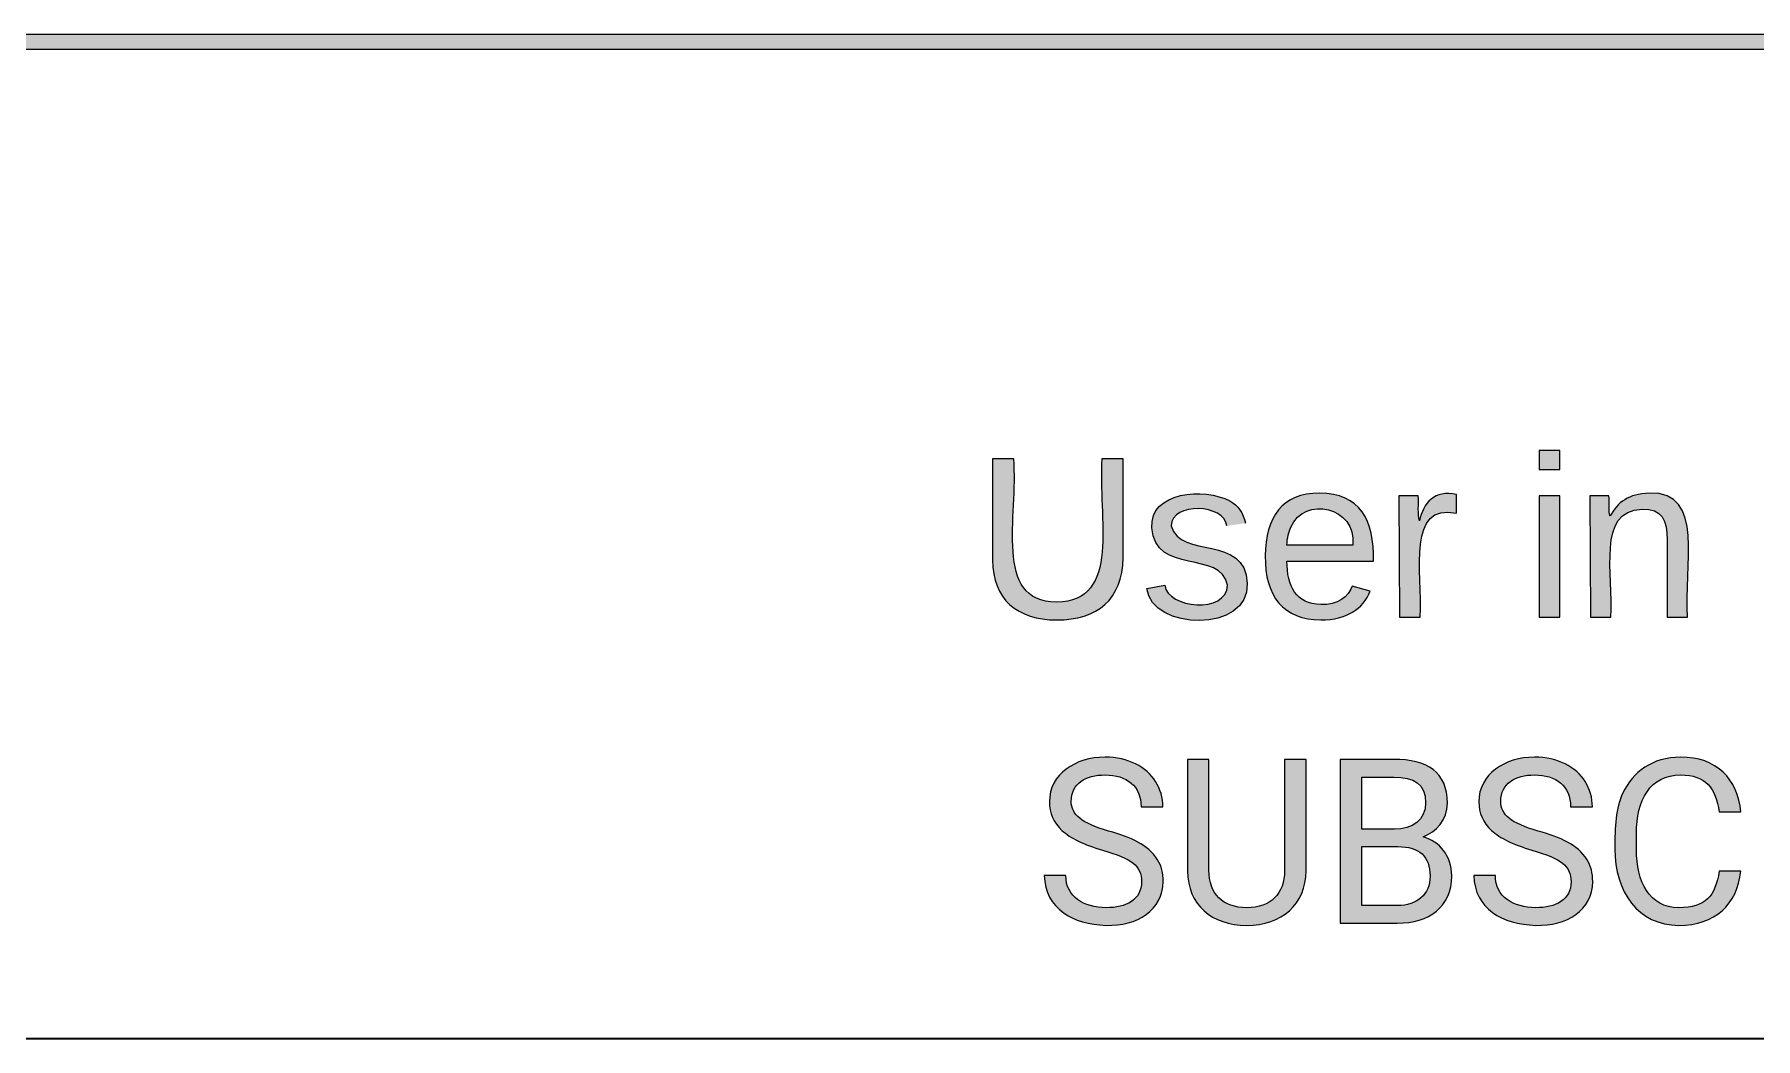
# Model space of a CAD drawing. Extents: x 3 to 1760, y 20 to 1040.
# Drawn here: x 717.3 to 833.5, y 812.7 to 880.5 of the extents above; entities that cross this region are included whole.
import ezdxf

# ---------------------------------------------------------------- set-up
doc = ezdxf.new("R2010")
doc.units = 0
doc.header["$MEASUREMENT"] = 0
doc.layers.add('Layer 1', color=7, linetype='Continuous', lineweight=0)

# ---------------------------------------------------------------- blocks, each defined once
blk = doc.blocks.new('Block_15')
at = {"layer": 'Layer 1', "true_color": 0x333333, "transparency": 33554687}
h = blk.add_hatch(color=250, dxfattribs=at)
h.dxf.hatch_style = 2
edge = h.paths.add_edge_path()
edge.add_spline(control_points=[(790.85, 845.14), (790.8, 842.34), (789.12, 840.95), (786.35, 840.95), (783.72, 840.95), (782.03, 842.34), (782.03, 845.01), (782.03, 845.01), (782.03, 851.84), (782.03, 851.84), (782.03, 851.84), (783.46, 851.84), (783.46, 851.84), (783.8, 848), (782.03, 842.16), (786.35, 842.16), (790.76, 842.16), (789.12, 847.91), (789.42, 851.84), (789.42, 851.84), (790.85, 851.84), (790.85, 851.84), (790.85, 851.84), (790.85, 845.14), (790.85, 845.14)], knot_values=[0, 0, 0, 0, 1, 1, 1, 2, 2, 2, 3, 3, 3, 4, 4, 4, 5, 5, 5, 6, 6, 6, 7, 7, 7, 8, 8, 8, 8], degree=3, periodic=0)
edge.add_line((790.85, 845.14), (790.85, 845.14))
h = blk.add_hatch(color=250, dxfattribs=at)
h.dxf.hatch_style = 2
edge = h.paths.add_edge_path()
edge.add_spline(control_points=[(797.85, 847.3), (797.72, 848.77), (794.13, 848.95), (794.09, 847.3), (794.74, 845.01), (799.06, 846.79), (799.23, 843.42), (799.4, 840.05), (792.75, 840.22), (792.45, 843.07), (792.45, 843.07), (793.66, 843.29), (793.66, 843.29), (793.83, 841.73), (797.85, 841.34), (797.89, 843.29), (797.46, 845.71), (793.01, 843.93), (792.79, 847.17), (792.62, 849.64), (796.33, 849.9), (798.06, 848.99), (798.58, 848.69), (798.97, 848.17), (799.1, 847.48)], knot_values=[0, 0, 0, 0, 1, 1, 1, 2, 2, 2, 3, 3, 3, 4, 4, 4, 5, 5, 5, 6, 6, 6, 7, 7, 7, 8, 8, 8, 8], degree=3, periodic=0)
edge.add_line((799.1, 847.48), (797.85, 847.3))
h = blk.add_hatch(color=250, dxfattribs=at)
h.dxf.hatch_style = 2
edge = h.paths.add_edge_path()
edge.add_spline(control_points=[(804.11, 849.51), (806.83, 849.51), (807.83, 847.69), (807.74, 844.93), (807.74, 844.93), (801.91, 844.93), (801.91, 844.93), (801.91, 843.2), (802.51, 842.03), (804.2, 841.99), (805.32, 841.95), (806.06, 842.51), (806.32, 843.24), (806.32, 843.24), (807.53, 842.9), (807.53, 842.9), (807.05, 841.69), (805.93, 840.95), (804.2, 840.95), (801.69, 840.95), (800.4, 842.55), (800.44, 845.27), (800.48, 847.91), (801.56, 849.51), (804.11, 849.51)], knot_values=[0, 0, 0, 0, 1, 1, 1, 2, 2, 2, 3, 3, 3, 4, 4, 4, 5, 5, 5, 6, 6, 6, 7, 7, 7, 8, 8, 8, 8], degree=3, periodic=0)
edge = h.paths.add_edge_path()
edge.add_spline(control_points=[(806.36, 846.01), (806.62, 848.6), (803.08, 849.34), (802.17, 847.22), (802.04, 846.92), (801.91, 846.48), (801.91, 846.01), (801.91, 846.01), (806.36, 846.01), (806.36, 846.01)], knot_values=[0, 0, 0, 0, 1, 1, 1, 2, 2, 2, 3, 3, 3, 3], degree=3, periodic=0)
edge.add_line((806.36, 846.01), (806.36, 846.01))
h = blk.add_hatch(color=250, dxfattribs=at)
h.dxf.hatch_style = 2
edge = h.paths.add_edge_path()
edge.add_spline(control_points=[(813.36, 848.17), (809.99, 848.86), (811.07, 844.24), (810.9, 841.13), (810.9, 841.13), (809.51, 841.13), (809.51, 841.13), (809.51, 841.13), (809.47, 849.34), (809.47, 849.34), (809.47, 849.34), (810.77, 849.34), (810.77, 849.34), (810.81, 848.82), (810.72, 848.08), (810.85, 847.65), (811.11, 848.82), (811.85, 849.77), (813.36, 849.42), (813.36, 849.42), (813.36, 848.17), (813.36, 848.17)], knot_values=[0, 0, 0, 0, 1, 1, 1, 2, 2, 2, 3, 3, 3, 4, 4, 4, 5, 5, 5, 6, 6, 6, 7, 7, 7, 7], degree=3, periodic=0)
edge.add_line((813.36, 848.17), (813.36, 848.17))
at = {"layer": 'Layer 1'}
for points, knots in [([(790.85, 845.14), (790.8, 842.34), (789.12, 840.95), (786.35, 840.95), (783.72, 840.95), (782.03, 842.34), (782.03, 845.01), (782.03, 845.01), (782.03, 851.84), (782.03, 851.84), (782.03, 851.84), (783.46, 851.84), (783.46, 851.84), (783.8, 848), (782.03, 842.16), (786.35, 842.16), (790.76, 842.16), (789.12, 847.91), (789.42, 851.84), (789.42, 851.84), (790.85, 851.84), (790.85, 851.84), (790.85, 851.84), (790.85, 845.14), (790.85, 845.14)], [0, 0, 0, 0, 1, 1, 1, 2, 2, 2, 3, 3, 3, 4, 4, 4, 5, 5, 5, 6, 6, 6, 7, 7, 7, 8, 8, 8, 8]), ([(797.85, 847.3), (797.72, 848.77), (794.13, 848.95), (794.09, 847.3), (794.74, 845.01), (799.06, 846.79), (799.23, 843.42), (799.4, 840.05), (792.75, 840.22), (792.45, 843.07), (792.45, 843.07), (793.66, 843.29), (793.66, 843.29), (793.83, 841.73), (797.85, 841.34), (797.89, 843.29), (797.46, 845.71), (793.01, 843.93), (792.79, 847.17), (792.62, 849.64), (796.33, 849.9), (798.06, 848.99), (798.58, 848.69), (798.97, 848.17), (799.1, 847.48)], [0, 0, 0, 0, 1, 1, 1, 2, 2, 2, 3, 3, 3, 4, 4, 4, 5, 5, 5, 6, 6, 6, 7, 7, 7, 8, 8, 8, 8]), ([(804.11, 849.51), (806.83, 849.51), (807.83, 847.69), (807.74, 844.93), (807.74, 844.93), (801.91, 844.93), (801.91, 844.93), (801.91, 843.2), (802.51, 842.03), (804.2, 841.99), (805.32, 841.95), (806.06, 842.51), (806.32, 843.24), (806.32, 843.24), (807.53, 842.9), (807.53, 842.9), (807.05, 841.69), (805.93, 840.95), (804.2, 840.95), (801.69, 840.95), (800.4, 842.55), (800.44, 845.27), (800.48, 847.91), (801.56, 849.51), (804.11, 849.51)], [0, 0, 0, 0, 1, 1, 1, 2, 2, 2, 3, 3, 3, 4, 4, 4, 5, 5, 5, 6, 6, 6, 7, 7, 7, 8, 8, 8, 8]), ([(813.36, 848.17), (809.99, 848.86), (811.07, 844.24), (810.9, 841.13), (810.9, 841.13), (809.51, 841.13), (809.51, 841.13), (809.51, 841.13), (809.47, 849.34), (809.47, 849.34), (809.47, 849.34), (810.77, 849.34), (810.77, 849.34), (810.81, 848.82), (810.72, 848.08), (810.85, 847.65), (811.11, 848.82), (811.85, 849.77), (813.36, 849.42), (813.36, 849.42), (813.36, 848.17), (813.36, 848.17)], [0, 0, 0, 0, 1, 1, 1, 2, 2, 2, 3, 3, 3, 4, 4, 4, 5, 5, 5, 6, 6, 6, 7, 7, 7, 7]), ([(806.36, 846.01), (806.62, 848.6), (803.08, 849.34), (802.17, 847.22), (802.04, 846.92), (801.91, 846.48), (801.91, 846.01), (801.91, 846.01), (806.36, 846.01), (806.36, 846.01)], [0, 0, 0, 0, 1, 1, 1, 2, 2, 2, 3, 3, 3, 3])]:
    blk.add_open_spline(points, degree=3, knots=knots, dxfattribs=at)
blk = doc.blocks.new('Block_14')
at = {"layer": 'Layer 1'}
blk.add_blockref('Block_15', (0, 0), dxfattribs=at)
blk = doc.blocks.new('Block_17')
at = {"layer": 'Layer 1', "true_color": 0x333333, "transparency": 33554687}
h = blk.add_hatch(color=250, dxfattribs=at)
h.dxf.hatch_style = 2
edge = h.paths.add_edge_path()
edge.add_spline(control_points=[(818.93, 851.11), (818.93, 851.11), (818.93, 852.4), (818.93, 852.4), (818.93, 852.4), (820.32, 852.4), (820.32, 852.4), (820.32, 852.4), (820.32, 851.11), (820.32, 851.11), (820.32, 851.11), (818.93, 851.11), (818.93, 851.11)], knot_values=[0, 0, 0, 0, 1, 1, 1, 2, 2, 2, 3, 3, 3, 4, 4, 4, 4], degree=3, periodic=0)
edge = h.paths.add_edge_path()
edge.add_spline(control_points=[(818.93, 841.13), (818.93, 841.13), (818.93, 849.34), (818.93, 849.34), (818.93, 849.34), (820.32, 849.34), (820.32, 849.34), (820.32, 849.34), (820.32, 841.13), (820.32, 841.13), (820.32, 841.13), (818.93, 841.13), (818.93, 841.13)], knot_values=[0, 0, 0, 0, 1, 1, 1, 2, 2, 2, 3, 3, 3, 4, 4, 4, 4], degree=3, periodic=0)
edge.add_line((818.93, 841.13), (818.93, 841.13))
h = blk.add_hatch(color=250, dxfattribs=at)
h.dxf.hatch_style = 2
edge = h.paths.add_edge_path()
edge.add_spline(control_points=[(826.37, 849.51), (830.21, 849.68), (828.66, 844.5), (828.96, 841.13), (828.96, 841.13), (827.58, 841.13), (827.58, 841.13), (827.58, 841.13), (827.58, 846.35), (827.58, 846.35), (827.58, 847.69), (827.23, 848.47), (825.89, 848.43), (822.78, 848.34), (823.99, 844.02), (823.77, 841.13), (823.77, 841.13), (822.39, 841.13), (822.39, 841.13), (822.39, 841.13), (822.35, 849.34), (822.35, 849.34), (822.35, 849.34), (823.64, 849.34), (823.64, 849.34), (823.69, 848.9), (823.6, 848.3), (823.73, 847.95), (824.21, 848.9), (824.98, 849.47), (826.37, 849.51)], knot_values=[0, 0, 0, 0, 1, 1, 1, 2, 2, 2, 3, 3, 3, 4, 4, 4, 5, 5, 5, 6, 6, 6, 7, 7, 7, 8, 8, 8, 9, 9, 9, 10, 10, 10, 10], degree=3, periodic=0)
edge.add_line((826.37, 849.51), (826.37, 849.51))
at = {"layer": 'Layer 1'}
for points, knots in [([(818.93, 851.11), (818.93, 851.11), (818.93, 852.4), (818.93, 852.4), (818.93, 852.4), (820.32, 852.4), (820.32, 852.4), (820.32, 852.4), (820.32, 851.11), (820.32, 851.11), (820.32, 851.11), (818.93, 851.11), (818.93, 851.11)], [0, 0, 0, 0, 1, 1, 1, 2, 2, 2, 3, 3, 3, 4, 4, 4, 4]), ([(826.37, 849.51), (830.21, 849.68), (828.66, 844.5), (828.96, 841.13), (828.96, 841.13), (827.58, 841.13), (827.58, 841.13), (827.58, 841.13), (827.58, 846.35), (827.58, 846.35), (827.58, 847.69), (827.23, 848.47), (825.89, 848.43), (822.78, 848.34), (823.99, 844.02), (823.77, 841.13), (823.77, 841.13), (822.39, 841.13), (822.39, 841.13), (822.39, 841.13), (822.35, 849.34), (822.35, 849.34), (822.35, 849.34), (823.64, 849.34), (823.64, 849.34), (823.69, 848.9), (823.6, 848.3), (823.73, 847.95), (824.21, 848.9), (824.98, 849.47), (826.37, 849.51)], [0, 0, 0, 0, 1, 1, 1, 2, 2, 2, 3, 3, 3, 4, 4, 4, 5, 5, 5, 6, 6, 6, 7, 7, 7, 8, 8, 8, 9, 9, 9, 10, 10, 10, 10]), ([(818.93, 841.13), (818.93, 841.13), (818.93, 849.34), (818.93, 849.34), (818.93, 849.34), (820.32, 849.34), (820.32, 849.34), (820.32, 849.34), (820.32, 841.13), (820.32, 841.13), (820.32, 841.13), (818.93, 841.13), (818.93, 841.13)], [0, 0, 0, 0, 1, 1, 1, 2, 2, 2, 3, 3, 3, 4, 4, 4, 4])]:
    blk.add_open_spline(points, degree=3, knots=knots, dxfattribs=at)
blk = doc.blocks.new('Block_16')
at = {"layer": 'Layer 1'}
blk.add_blockref('Block_17', (0, 0), dxfattribs=at)
blk = doc.blocks.new('Block_28')
at = {"layer": 'Layer 1', "true_color": 0x202124, "transparency": 33554687}
h = blk.add_hatch(color=250, dxfattribs=at)
h.dxf.hatch_style = 2
edge = h.paths.add_edge_path()
edge.add_spline(control_points=[(789.7, 821.51), (791.06, 821.51), (792.09, 822.04), (792.09, 823.27), (792.09, 823.81), (791.9, 824.23), (791.52, 824.53), (791.14, 824.82), (790.45, 825.11), (789.45, 825.4), (788.2, 825.76), (787.29, 826.21), (786.72, 826.73), (786.15, 827.25), (785.87, 827.9), (785.87, 828.67), (785.87, 830.53), (787.62, 831.68), (789.63, 831.68), (791.19, 831.68), (792.43, 831.01), (793.04, 830.03), (793.36, 829.51), (793.53, 828.95), (793.53, 828.33), (793.53, 828.33), (792.06, 828.33), (792.06, 828.33), (792.06, 829.73), (791.08, 830.48), (789.63, 830.48), (788.32, 830.48), (787.35, 829.91), (787.34, 828.69), (787.34, 828.24), (787.54, 827.86), (787.92, 827.55), (788.3, 827.24), (788.94, 826.96), (789.86, 826.69), (791.42, 826.24), (792.48, 825.81), (793.17, 824.75), (793.44, 824.35), (793.55, 823.84), (793.55, 823.28), (793.54, 821.34), (791.8, 820.26), (789.7, 820.32), (787.44, 820.38), (785.59, 821.45), (785.52, 823.68), (785.52, 823.68), (786.98, 823.68), (786.98, 823.68), (786.98, 822.26), (788.2, 821.51), (789.7, 821.51)], knot_values=[0, 0, 0, 0, 1, 1, 1, 2, 2, 2, 3, 3, 3, 4, 4, 4, 5, 5, 5, 6, 6, 6, 7, 7, 7, 8, 8, 8, 9, 9, 9, 10, 10, 10, 11, 11, 11, 12, 12, 12, 13, 13, 13, 14, 14, 14, 15, 15, 15, 16, 16, 16, 17, 17, 17, 18, 18, 18, 19, 19, 19, 19], degree=3, periodic=0)
edge.add_line((789.7, 821.51), (789.7, 821.51))
h = blk.add_hatch(color=250, dxfattribs=at)
h.dxf.hatch_style = 2
edge = h.paths.add_edge_path()
edge.add_spline(control_points=[(799.19, 821.51), (800.81, 821.51), (801.75, 822.43), (801.74, 824.03), (801.74, 824.03), (801.74, 831.53), (801.74, 831.53), (801.74, 831.53), (803.21, 831.53), (803.21, 831.53), (803.21, 831.53), (803.21, 824.01), (803.21, 824.01), (803.18, 821.73), (801.55, 820.32), (799.19, 820.32), (796.84, 820.32), (795.19, 821.69), (795.2, 824), (795.2, 824), (795.2, 831.53), (795.2, 831.53), (795.2, 831.53), (796.64, 831.53), (796.64, 831.53), (796.64, 831.53), (796.64, 824.04), (796.64, 824.04), (796.64, 822.45), (797.58, 821.51), (799.19, 821.51)], knot_values=[0, 0, 0, 0, 1, 1, 1, 2, 2, 2, 3, 3, 3, 4, 4, 4, 5, 5, 5, 6, 6, 6, 7, 7, 7, 8, 8, 8, 9, 9, 9, 10, 10, 10, 10], degree=3, periodic=0)
edge.add_line((799.19, 821.51), (799.19, 821.51))
h = blk.add_hatch(color=250, dxfattribs=at)
h.dxf.hatch_style = 2
edge = h.paths.add_edge_path()
edge.add_spline(control_points=[(809.37, 821.66), (810.67, 821.65), (811.57, 822.39), (811.57, 823.65), (811.57, 824.98), (810.85, 825.64), (809.4, 825.64), (809.4, 825.64), (806.97, 825.64), (806.97, 825.64), (806.97, 825.64), (806.97, 821.66), (806.97, 821.66), (806.97, 821.66), (809.37, 821.66), (809.37, 821.66)], knot_values=[0, 0, 0, 0, 1, 1, 1, 2, 2, 2, 3, 3, 3, 4, 4, 4, 5, 5, 5, 5], degree=3, periodic=0)
edge = h.paths.add_edge_path()
edge.add_spline(control_points=[(813.03, 823.66), (813.03, 821.57), (811.54, 820.47), (809.34, 820.47), (809.34, 820.47), (805.51, 820.47), (805.51, 820.47), (805.51, 820.47), (805.51, 831.53), (805.51, 831.53), (805.51, 831.53), (809.12, 831.53), (809.12, 831.53), (811.36, 831.54), (812.74, 830.68), (812.74, 828.58), (812.74, 827.42), (811.99, 826.66), (811.1, 826.29), (812.21, 826), (813.03, 825.02), (813.03, 823.66)], knot_values=[0, 0, 0, 0, 1, 1, 1, 2, 2, 2, 3, 3, 3, 4, 4, 4, 5, 5, 5, 6, 6, 6, 7, 7, 7, 7], degree=3, periodic=0)
edge = h.paths.add_edge_path()
edge.add_spline(control_points=[(811.27, 828.59), (811.26, 829.9), (810.48, 830.33), (809.12, 830.33), (809.12, 830.33), (806.97, 830.33), (806.97, 830.33), (806.97, 830.33), (806.97, 826.81), (806.97, 826.81), (806.97, 826.81), (809.17, 826.81), (809.17, 826.81), (810.36, 826.79), (811.28, 827.45), (811.27, 828.59)], knot_values=[0, 0, 0, 0, 1, 1, 1, 2, 2, 2, 3, 3, 3, 4, 4, 4, 5, 5, 5, 5], degree=3, periodic=0)
edge.add_line((811.27, 828.59), (811.27, 828.59))
h = blk.add_hatch(color=250, dxfattribs=at)
h.dxf.hatch_style = 2
edge = h.paths.add_edge_path()
edge.add_spline(control_points=[(818.7, 821.51), (820.06, 821.51), (821.09, 822.04), (821.09, 823.27), (821.09, 823.81), (820.9, 824.23), (820.52, 824.53), (820.14, 824.82), (819.44, 825.11), (818.45, 825.4), (817.2, 825.76), (816.29, 826.21), (815.72, 826.73), (815.15, 827.25), (814.86, 827.9), (814.86, 828.67), (814.86, 830.53), (816.62, 831.68), (818.62, 831.68), (820.19, 831.68), (821.43, 831.01), (822.04, 830.03), (822.36, 829.51), (822.53, 828.95), (822.53, 828.33), (822.53, 828.33), (821.06, 828.33), (821.06, 828.33), (821.06, 829.73), (820.08, 830.48), (818.62, 830.48), (817.32, 830.48), (816.35, 829.91), (816.34, 828.69), (816.34, 828.24), (816.54, 827.86), (816.92, 827.55), (817.3, 827.24), (817.94, 826.96), (818.86, 826.69), (820.42, 826.24), (821.48, 825.81), (822.17, 824.75), (822.44, 824.35), (822.55, 823.84), (822.55, 823.28), (822.54, 821.34), (820.8, 820.26), (818.7, 820.32), (816.44, 820.38), (814.59, 821.45), (814.52, 823.68), (814.52, 823.68), (815.98, 823.68), (815.98, 823.68), (815.98, 822.26), (817.2, 821.51), (818.7, 821.51)], knot_values=[0, 0, 0, 0, 1, 1, 1, 2, 2, 2, 3, 3, 3, 4, 4, 4, 5, 5, 5, 6, 6, 6, 7, 7, 7, 8, 8, 8, 9, 9, 9, 10, 10, 10, 11, 11, 11, 12, 12, 12, 13, 13, 13, 14, 14, 14, 15, 15, 15, 16, 16, 16, 17, 17, 17, 18, 18, 18, 19, 19, 19, 19], degree=3, periodic=0)
edge.add_line((818.7, 821.51), (818.7, 821.51))
h = blk.add_hatch(color=250, dxfattribs=at)
h.dxf.hatch_style = 2
edge = h.paths.add_edge_path()
edge.add_spline(control_points=[(828.36, 821.51), (830.17, 821.51), (830.82, 822.29), (831.09, 823.98), (831.09, 823.98), (832.55, 823.98), (832.55, 823.98), (832.31, 821.73), (830.82, 820.32), (828.36, 820.32), (825.62, 820.32), (824.04, 822.59), (824.04, 825.48), (824.04, 826.98), (824.1, 828.22), (824.59, 829.26), (825.26, 830.67), (826.55, 831.67), (828.49, 831.68), (830.89, 831.7), (832.36, 830.2), (832.55, 827.98), (832.55, 827.98), (831.09, 827.98), (831.09, 827.98), (830.85, 829.59), (830.19, 830.48), (828.49, 830.48), (826.43, 830.48), (825.48, 828.78), (825.51, 826.51), (825.51, 826.51), (825.51, 825.44), (825.51, 825.44), (825.48, 823.3), (826.38, 821.51), (828.36, 821.51)], knot_values=[0, 0, 0, 0, 1, 1, 1, 2, 2, 2, 3, 3, 3, 4, 4, 4, 5, 5, 5, 6, 6, 6, 7, 7, 7, 8, 8, 8, 9, 9, 9, 10, 10, 10, 11, 11, 11, 12, 12, 12, 12], degree=3, periodic=0)
edge.add_line((828.36, 821.51), (828.36, 821.51))
at = {"layer": 'Layer 1'}
for points, knots in [([(789.7, 821.51), (791.06, 821.51), (792.09, 822.04), (792.09, 823.27), (792.09, 823.81), (791.9, 824.23), (791.52, 824.53), (791.14, 824.82), (790.45, 825.11), (789.45, 825.4), (788.2, 825.76), (787.29, 826.21), (786.72, 826.73), (786.15, 827.25), (785.87, 827.9), (785.87, 828.67), (785.87, 830.53), (787.62, 831.68), (789.63, 831.68), (791.19, 831.68), (792.43, 831.01), (793.04, 830.03), (793.36, 829.51), (793.53, 828.95), (793.53, 828.33), (793.53, 828.33), (792.06, 828.33), (792.06, 828.33), (792.06, 829.73), (791.08, 830.48), (789.63, 830.48), (788.32, 830.48), (787.35, 829.91), (787.34, 828.69), (787.34, 828.24), (787.54, 827.86), (787.92, 827.55), (788.3, 827.24), (788.94, 826.96), (789.86, 826.69), (791.42, 826.24), (792.48, 825.81), (793.17, 824.75), (793.44, 824.35), (793.55, 823.84), (793.55, 823.28), (793.54, 821.34), (791.8, 820.26), (789.7, 820.32), (787.44, 820.38), (785.59, 821.45), (785.52, 823.68), (785.52, 823.68), (786.98, 823.68), (786.98, 823.68), (786.98, 822.26), (788.2, 821.51), (789.7, 821.51)], [0, 0, 0, 0, 1, 1, 1, 2, 2, 2, 3, 3, 3, 4, 4, 4, 5, 5, 5, 6, 6, 6, 7, 7, 7, 8, 8, 8, 9, 9, 9, 10, 10, 10, 11, 11, 11, 12, 12, 12, 13, 13, 13, 14, 14, 14, 15, 15, 15, 16, 16, 16, 17, 17, 17, 18, 18, 18, 19, 19, 19, 19]), ([(799.19, 821.51), (800.81, 821.51), (801.75, 822.43), (801.74, 824.03), (801.74, 824.03), (801.74, 831.53), (801.74, 831.53), (801.74, 831.53), (803.21, 831.53), (803.21, 831.53), (803.21, 831.53), (803.21, 824.01), (803.21, 824.01), (803.18, 821.73), (801.55, 820.32), (799.19, 820.32), (796.84, 820.32), (795.19, 821.69), (795.2, 824), (795.2, 824), (795.2, 831.53), (795.2, 831.53), (795.2, 831.53), (796.64, 831.53), (796.64, 831.53), (796.64, 831.53), (796.64, 824.04), (796.64, 824.04), (796.64, 822.45), (797.58, 821.51), (799.19, 821.51)], [0, 0, 0, 0, 1, 1, 1, 2, 2, 2, 3, 3, 3, 4, 4, 4, 5, 5, 5, 6, 6, 6, 7, 7, 7, 8, 8, 8, 9, 9, 9, 10, 10, 10, 10]), ([(813.03, 823.66), (813.03, 821.57), (811.54, 820.47), (809.34, 820.47), (809.34, 820.47), (805.51, 820.47), (805.51, 820.47), (805.51, 820.47), (805.51, 831.53), (805.51, 831.53), (805.51, 831.53), (809.12, 831.53), (809.12, 831.53), (811.36, 831.54), (812.74, 830.68), (812.74, 828.58), (812.74, 827.42), (811.99, 826.66), (811.1, 826.29), (812.21, 826), (813.03, 825.02), (813.03, 823.66)], [0, 0, 0, 0, 1, 1, 1, 2, 2, 2, 3, 3, 3, 4, 4, 4, 5, 5, 5, 6, 6, 6, 7, 7, 7, 7]), ([(818.7, 821.51), (820.06, 821.51), (821.09, 822.04), (821.09, 823.27), (821.09, 823.81), (820.9, 824.23), (820.52, 824.53), (820.14, 824.82), (819.44, 825.11), (818.45, 825.4), (817.2, 825.76), (816.29, 826.21), (815.72, 826.73), (815.15, 827.25), (814.86, 827.9), (814.86, 828.67), (814.86, 830.53), (816.62, 831.68), (818.62, 831.68), (820.19, 831.68), (821.43, 831.01), (822.04, 830.03), (822.36, 829.51), (822.53, 828.95), (822.53, 828.33), (822.53, 828.33), (821.06, 828.33), (821.06, 828.33), (821.06, 829.73), (820.08, 830.48), (818.62, 830.48), (817.32, 830.48), (816.35, 829.91), (816.34, 828.69), (816.34, 828.24), (816.54, 827.86), (816.92, 827.55), (817.3, 827.24), (817.94, 826.96), (818.86, 826.69), (820.42, 826.24), (821.48, 825.81), (822.17, 824.75), (822.44, 824.35), (822.55, 823.84), (822.55, 823.28), (822.54, 821.34), (820.8, 820.26), (818.7, 820.32), (816.44, 820.38), (814.59, 821.45), (814.52, 823.68), (814.52, 823.68), (815.98, 823.68), (815.98, 823.68), (815.98, 822.26), (817.2, 821.51), (818.7, 821.51)], [0, 0, 0, 0, 1, 1, 1, 2, 2, 2, 3, 3, 3, 4, 4, 4, 5, 5, 5, 6, 6, 6, 7, 7, 7, 8, 8, 8, 9, 9, 9, 10, 10, 10, 11, 11, 11, 12, 12, 12, 13, 13, 13, 14, 14, 14, 15, 15, 15, 16, 16, 16, 17, 17, 17, 18, 18, 18, 19, 19, 19, 19]), ([(828.36, 821.51), (830.17, 821.51), (830.82, 822.29), (831.09, 823.98), (831.09, 823.98), (832.55, 823.98), (832.55, 823.98), (832.31, 821.73), (830.82, 820.32), (828.36, 820.32), (825.62, 820.32), (824.04, 822.59), (824.04, 825.48), (824.04, 826.98), (824.1, 828.22), (824.59, 829.26), (825.26, 830.67), (826.55, 831.67), (828.49, 831.68), (830.89, 831.7), (832.36, 830.2), (832.55, 827.98), (832.55, 827.98), (831.09, 827.98), (831.09, 827.98), (830.85, 829.59), (830.19, 830.48), (828.49, 830.48), (826.43, 830.48), (825.48, 828.78), (825.51, 826.51), (825.51, 826.51), (825.51, 825.44), (825.51, 825.44), (825.48, 823.3), (826.38, 821.51), (828.36, 821.51)], [0, 0, 0, 0, 1, 1, 1, 2, 2, 2, 3, 3, 3, 4, 4, 4, 5, 5, 5, 6, 6, 6, 7, 7, 7, 8, 8, 8, 9, 9, 9, 10, 10, 10, 11, 11, 11, 12, 12, 12, 12]), ([(811.27, 828.59), (811.26, 829.9), (810.48, 830.33), (809.12, 830.33), (809.12, 830.33), (806.97, 830.33), (806.97, 830.33), (806.97, 830.33), (806.97, 826.81), (806.97, 826.81), (806.97, 826.81), (809.17, 826.81), (809.17, 826.81), (810.36, 826.79), (811.28, 827.45), (811.27, 828.59)], [0, 0, 0, 0, 1, 1, 1, 2, 2, 2, 3, 3, 3, 4, 4, 4, 5, 5, 5, 5]), ([(809.37, 821.66), (810.67, 821.65), (811.57, 822.39), (811.57, 823.65), (811.57, 824.98), (810.85, 825.64), (809.4, 825.64), (809.4, 825.64), (806.97, 825.64), (806.97, 825.64), (806.97, 825.64), (806.97, 821.66), (806.97, 821.66), (806.97, 821.66), (809.37, 821.66), (809.37, 821.66)], [0, 0, 0, 0, 1, 1, 1, 2, 2, 2, 3, 3, 3, 4, 4, 4, 5, 5, 5, 5])]:
    blk.add_open_spline(points, degree=3, knots=knots, dxfattribs=at)
blk = doc.blocks.new('Block_27')
at = {"layer": 'Layer 1'}
blk.add_blockref('Block_28', (0, 0), dxfattribs=at)
blk = doc.blocks.new('Block_0')
at = {"layer": 'Layer 1', "true_color": 0x666666, "transparency": 33554687}
h = blk.add_hatch(color=251, dxfattribs=at)
h.dxf.hatch_style = 2
edge = h.paths.add_edge_path()
edge.add_spline(control_points=[(1403.01, 880.35), (1403.01, 880.35), (1404.91, 879.89), (1404.91, 879.89), (1404.91, 879.89), (1406.71, 879.13), (1406.71, 879.13), (1406.71, 879.13), (1408.39, 878.1), (1408.39, 878.1), (1408.39, 878.1), (1409.89, 876.84), (1409.89, 876.84), (1409.89, 876.84), (1411.15, 875.34), (1411.15, 875.34), (1411.15, 875.34), (1412.18, 873.68), (1412.18, 873.68), (1412.18, 873.68), (1412.93, 871.86), (1412.93, 871.86), (1412.93, 871.86), (1413.39, 869.96), (1413.39, 869.96), (1413.39, 869.96), (1413.54, 868.02), (1413.54, 868.02), (1413.54, 868.02), (1413.54, 825.46), (1413.54, 825.46), (1413.54, 825.46), (1412.54, 825.46), (1412.54, 825.46), (1412.54, 825.46), (1412.54, 867.98), (1412.54, 867.98), (1412.54, 867.98), (1412.4, 869.8), (1412.4, 869.8), (1412.4, 869.8), (1411.97, 871.55), (1411.97, 871.55), (1411.97, 871.55), (1411.27, 873.22), (1411.27, 873.22), (1411.27, 873.22), (1410.33, 874.76), (1410.33, 874.76), (1410.33, 874.76), (1409.16, 876.13), (1409.16, 876.13), (1409.16, 876.13), (1407.79, 877.3), (1407.79, 877.3), (1407.79, 877.3), (1406.24, 878.24), (1406.24, 878.24), (1406.24, 878.24), (1404.57, 878.94), (1404.57, 878.94), (1404.57, 878.94), (1402.82, 879.36), (1402.82, 879.36), (1402.82, 879.36), (1401, 879.5), (1401, 879.5), (1401, 879.5), (535.15, 879.5), (535.15, 879.5), (535.15, 879.5), (533.33, 879.36), (533.33, 879.36), (533.33, 879.36), (531.59, 878.94), (531.59, 878.94), (531.59, 878.94), (529.92, 878.24), (529.92, 878.24), (529.92, 878.24), (528.37, 877.3), (528.37, 877.3), (528.37, 877.3), (527, 876.13), (527, 876.13), (527, 876.13), (525.83, 874.76), (525.83, 874.76), (525.83, 874.76), (524.89, 873.22), (524.89, 873.22), (524.89, 873.22), (524.19, 871.55), (524.19, 871.55), (524.19, 871.55), (523.79, 869.8), (523.79, 869.8), (523.79, 869.8), (523.64, 867.98), (523.64, 867.98), (523.64, 867.98), (523.64, 856.38), (523.64, 856.38), (523.64, 856.38), (522.64, 856.38), (522.64, 856.38), (522.64, 856.38), (522.64, 868.02), (522.64, 868.02), (522.64, 868.02), (522.8, 869.96), (522.8, 869.96), (522.8, 869.96), (523.26, 871.86), (523.26, 871.86), (523.26, 871.86), (524.01, 873.68), (524.01, 873.68), (524.01, 873.68), (525.03, 875.35), (525.03, 875.35), (525.03, 875.35), (526.3, 876.85), (526.3, 876.85), (526.3, 876.85), (527.8, 878.11), (527.8, 878.11), (527.8, 878.11), (529.46, 879.15), (529.46, 879.15), (529.46, 879.15), (531.28, 879.9), (531.28, 879.9), (531.28, 879.9), (533.18, 880.35), (533.18, 880.35), (533.18, 880.35), (535.12, 880.5), (535.12, 880.5), (535.12, 880.5), (1401.07, 880.5), (1401.07, 880.5), (1401.07, 880.5), (1403.01, 880.35), (1403.01, 880.35)], knot_values=[0, 0, 0, 0, 1, 1, 1, 2, 2, 2, 3, 3, 3, 4, 4, 4, 5, 5, 5, 6, 6, 6, 7, 7, 7, 8, 8, 8, 9, 9, 9, 10, 10, 10, 11, 11, 11, 12, 12, 12, 13, 13, 13, 14, 14, 14, 15, 15, 15, 16, 16, 16, 17, 17, 17, 18, 18, 18, 19, 19, 19, 20, 20, 20, 21, 21, 21, 22, 22, 22, 23, 23, 23, 24, 24, 24, 25, 25, 25, 26, 26, 26, 27, 27, 27, 28, 28, 28, 29, 29, 29, 30, 30, 30, 31, 31, 31, 32, 32, 32, 33, 33, 33, 34, 34, 34, 35, 35, 35, 36, 36, 36, 37, 37, 37, 38, 38, 38, 39, 39, 39, 40, 40, 40, 41, 41, 41, 42, 42, 42, 43, 43, 43, 44, 44, 44, 45, 45, 45, 46, 46, 46, 47, 47, 47, 48, 48, 48, 48], degree=3, periodic=0)
at = {"layer": 'Layer 1', "color": 251, "lineweight": 0, "true_color": 0x666666}
blk.add_open_spline([(1403.01, 880.35), (1403.01, 880.35), (1404.91, 879.89), (1404.91, 879.89), (1404.91, 879.89), (1406.71, 879.13), (1406.71, 879.13), (1406.71, 879.13), (1408.39, 878.1), (1408.39, 878.1), (1408.39, 878.1), (1409.89, 876.84), (1409.89, 876.84), (1409.89, 876.84), (1411.15, 875.34), (1411.15, 875.34), (1411.15, 875.34), (1412.18, 873.68), (1412.18, 873.68), (1412.18, 873.68), (1412.93, 871.86), (1412.93, 871.86), (1412.93, 871.86), (1413.39, 869.96), (1413.39, 869.96), (1413.39, 869.96), (1413.54, 868.02), (1413.54, 868.02), (1413.54, 868.02), (1413.54, 825.46), (1413.54, 825.46), (1413.54, 825.46), (1412.54, 825.46), (1412.54, 825.46), (1412.54, 825.46), (1412.54, 867.98), (1412.54, 867.98), (1412.54, 867.98), (1412.4, 869.8), (1412.4, 869.8), (1412.4, 869.8), (1411.97, 871.55), (1411.97, 871.55), (1411.97, 871.55), (1411.27, 873.22), (1411.27, 873.22), (1411.27, 873.22), (1410.33, 874.76), (1410.33, 874.76), (1410.33, 874.76), (1409.16, 876.13), (1409.16, 876.13), (1409.16, 876.13), (1407.79, 877.3), (1407.79, 877.3), (1407.79, 877.3), (1406.24, 878.24), (1406.24, 878.24), (1406.24, 878.24), (1404.57, 878.94), (1404.57, 878.94), (1404.57, 878.94), (1402.82, 879.36), (1402.82, 879.36), (1402.82, 879.36), (1401, 879.5), (1401, 879.5), (1401, 879.5), (535.15, 879.5), (535.15, 879.5), (535.15, 879.5), (533.33, 879.36), (533.33, 879.36), (533.33, 879.36), (531.59, 878.94), (531.59, 878.94), (531.59, 878.94), (529.92, 878.24), (529.92, 878.24), (529.92, 878.24), (528.37, 877.3), (528.37, 877.3), (528.37, 877.3), (527, 876.13), (527, 876.13), (527, 876.13), (525.83, 874.76), (525.83, 874.76), (525.83, 874.76), (524.89, 873.22), (524.89, 873.22), (524.89, 873.22), (524.19, 871.55), (524.19, 871.55), (524.19, 871.55), (523.79, 869.8), (523.79, 869.8), (523.79, 869.8), (523.64, 867.98), (523.64, 867.98), (523.64, 867.98), (523.64, 856.38), (523.64, 856.38), (523.64, 856.38), (522.64, 856.38), (522.64, 856.38), (522.64, 856.38), (522.64, 868.02), (522.64, 868.02), (522.64, 868.02), (522.8, 869.96), (522.8, 869.96), (522.8, 869.96), (523.26, 871.86), (523.26, 871.86), (523.26, 871.86), (524.01, 873.68), (524.01, 873.68), (524.01, 873.68), (525.03, 875.35), (525.03, 875.35), (525.03, 875.35), (526.3, 876.85), (526.3, 876.85), (526.3, 876.85), (527.8, 878.11), (527.8, 878.11), (527.8, 878.11), (529.46, 879.15), (529.46, 879.15), (529.46, 879.15), (531.28, 879.9), (531.28, 879.9), (531.28, 879.9), (533.18, 880.35), (533.18, 880.35), (533.18, 880.35), (535.12, 880.5), (535.12, 880.5), (535.12, 880.5), (1401.07, 880.5), (1401.07, 880.5), (1401.07, 880.5), (1403.01, 880.35), (1403.01, 880.35)], degree=3, knots=[0, 0, 0, 0, 1, 1, 1, 2, 2, 2, 3, 3, 3, 4, 4, 4, 5, 5, 5, 6, 6, 6, 7, 7, 7, 8, 8, 8, 9, 9, 9, 10, 10, 10, 11, 11, 11, 12, 12, 12, 13, 13, 13, 14, 14, 14, 15, 15, 15, 16, 16, 16, 17, 17, 17, 18, 18, 18, 19, 19, 19, 20, 20, 20, 21, 21, 21, 22, 22, 22, 23, 23, 23, 24, 24, 24, 25, 25, 25, 26, 26, 26, 27, 27, 27, 28, 28, 28, 29, 29, 29, 30, 30, 30, 31, 31, 31, 32, 32, 32, 33, 33, 33, 34, 34, 34, 35, 35, 35, 36, 36, 36, 37, 37, 37, 38, 38, 38, 39, 39, 39, 40, 40, 40, 41, 41, 41, 42, 42, 42, 43, 43, 43, 44, 44, 44, 45, 45, 45, 46, 46, 46, 47, 47, 47, 48, 48, 48, 48], dxfattribs=at)
at = {"layer": 'Layer 1', "color": 250, "lineweight": 35, "true_color": 0x333333}
blk.add_open_spline([(550.85, 812.67), (550.85, 812.67), (1192.17, 812.67), (1192.17, 812.67)], degree=3, dxfattribs=at)
at = {"layer": 'Layer 1'}
for name in ['Block_14', 'Block_16', 'Block_27']:
    blk.add_blockref(name, (0, 0), dxfattribs=at)

msp = doc.modelspace()

# ---------------------------------------------------------------- block references
at = {"layer": 'Layer 1'}
msp.add_blockref('Block_0', (0, 0), dxfattribs=at)

doc.saveas('drawing.dxf')
